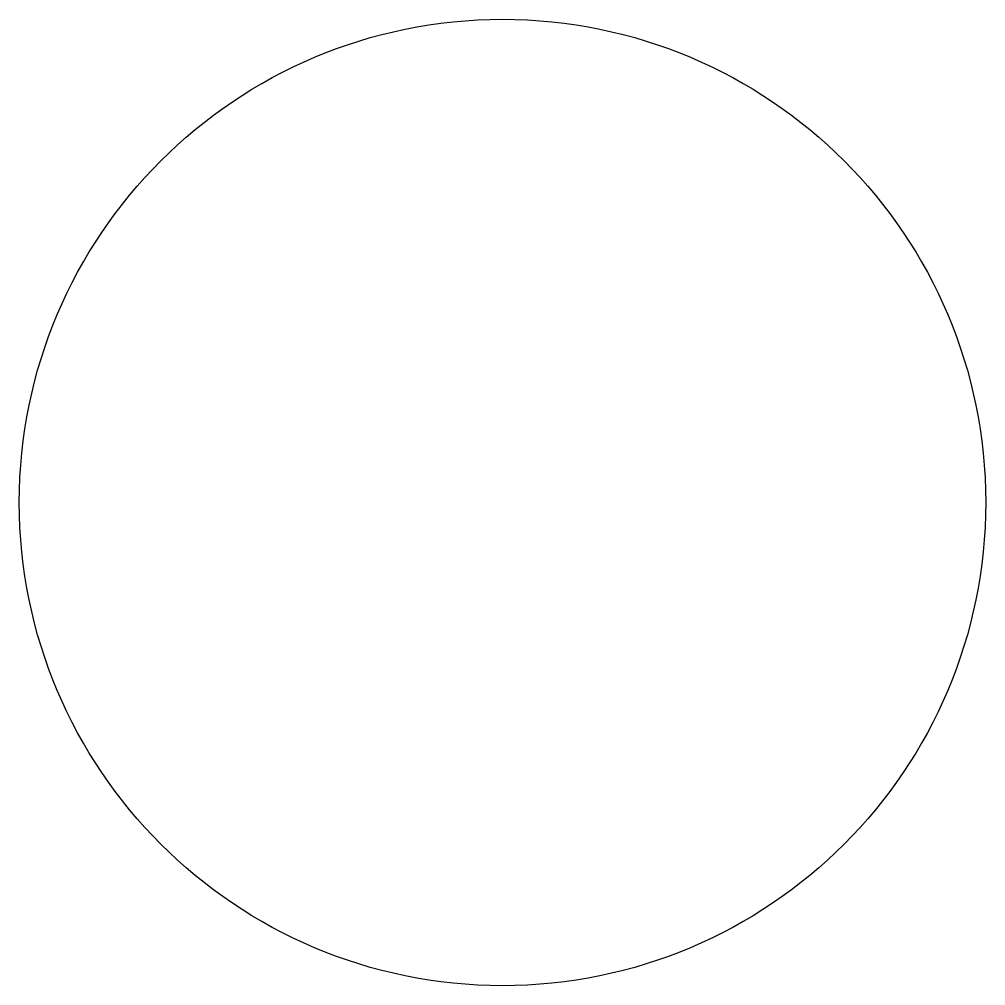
# Model space of a CAD drawing. Extents: x -1.1 to 1.1, y -1.1 to 1.1.
import ezdxf

# ---------------------------------------------------------------- set-up
doc = ezdxf.new("R2010")
doc.units = 0
doc.layers.add('OFFSET_1_5MM', color=192, linetype='CONTINUOUS')

msp = doc.modelspace()

# ---------------------------------------------------------------- linework, layer by layer
at = {"layer": 'OFFSET_1_5MM'}
msp.add_circle((0, 0), 1.1, dxfattribs=at)

doc.saveas('drawing.dxf')
